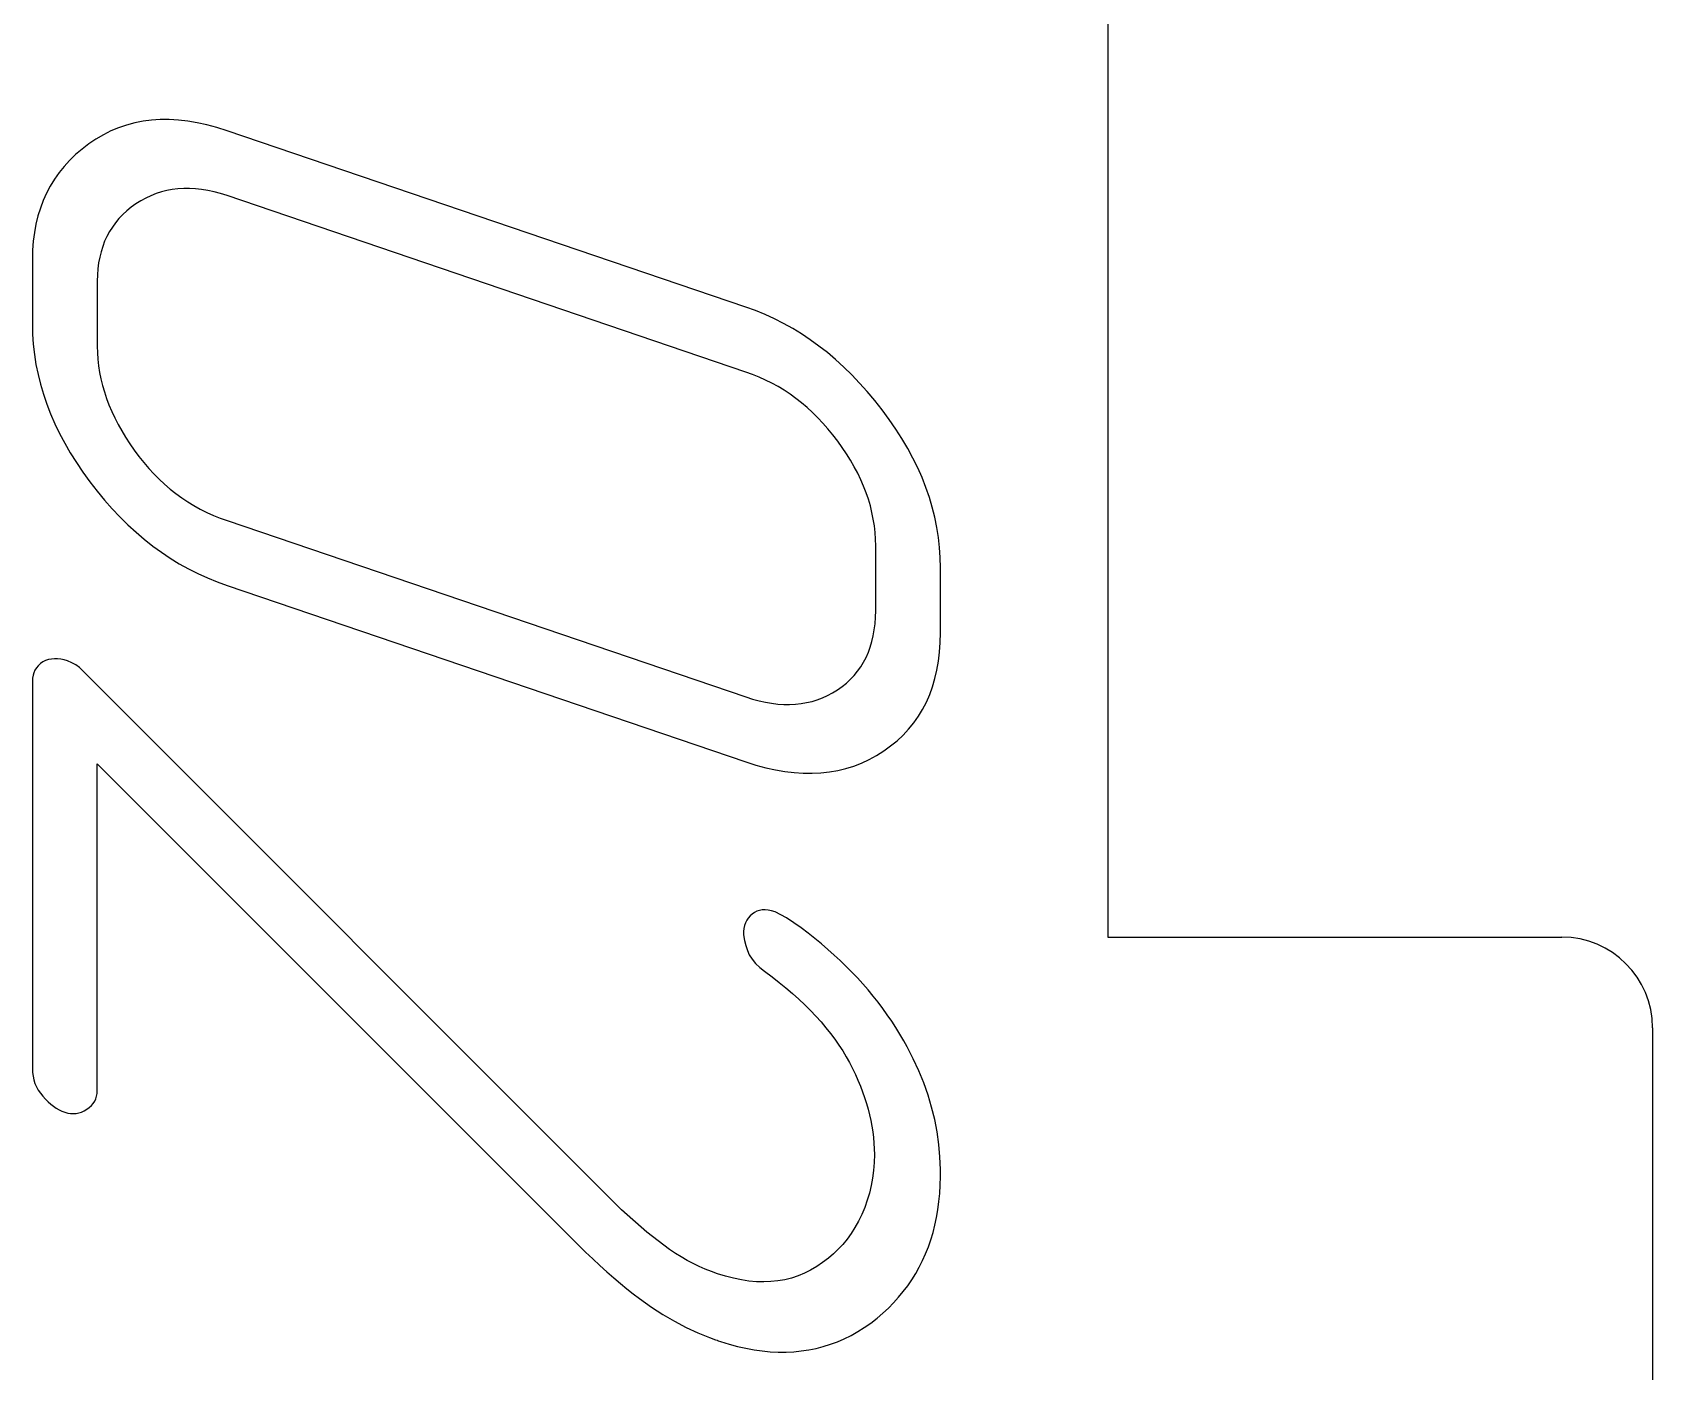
# Model space of a CAD drawing. Extents: x 10 to 1489, y -739 to -10.
# Drawn here: x 1461.16 to 1479, y -305.24 to -290.5 of the extents above; entities that cross this region are included whole.
import ezdxf

# ---------------------------------------------------------------- set-up
doc = ezdxf.new("R2010")
doc.units = 0

msp = doc.modelspace()

# ---------------------------------------------------------------- linework, layer by layer
at = {"layer": 'cut', "color": 0}
for p, q in [((1472.999856, -276.708906), (1472.999856, -300.458858)), ((1472.999856, -300.458858), (1477.999846, -300.458858)), ((1478.999844, -301.458856), (1478.999844, -339.45878))]:
    msp.add_line(p, q, dxfattribs=at)
msp.add_arc((1477.999846, -301.458856), 0.999998, 0, 90, dxfattribs=at)
at = {"layer": 'mark', "color": 0}
for p, q in [((1462.196022, -291.516488), (1462.10855, -291.546122)), ((1462.28567, -291.492755), (1462.196022, -291.516488)), ((1462.377494, -291.474923), (1462.28567, -291.492755)), ((1462.471495, -291.462992), (1462.377494, -291.474923)), ((1462.567673, -291.456961), (1462.471495, -291.462992)), ((1462.666026, -291.456832), (1462.567673, -291.456961)), ((1462.766556, -291.462603), (1462.666026, -291.456832)), ((1462.869262, -291.474275), (1462.766556, -291.462603)), ((1462.974145, -291.491847), (1462.869262, -291.474275)), ((1463.081204, -291.515321), (1462.974145, -291.491847)), ((1463.190439, -291.544695), (1463.081204, -291.515321)), ((1461.859192, -291.670427), (1461.780425, -291.723664)), ((1461.940135, -291.623091), (1461.859192, -291.670427)), ((1462.023254, -291.581656), (1461.940135, -291.623091)), ((1462.10855, -291.546122), (1462.023254, -291.581656)), ((1463.301851, -291.57997), (1463.190439, -291.544695)), ((1469.016125, -293.52193), (1463.301851, -291.57997)), ((1461.634778, -291.84185), (1461.569237, -291.905301)), ((1461.705174, -291.781304), (1461.634778, -291.84185)), ((1461.780425, -291.723664), (1461.705174, -291.781304)), ((1461.452719, -292.040921), (1461.401743, -292.113089)), ((1461.508551, -291.971658), (1461.452719, -292.040921)), ((1461.569237, -291.905301), (1461.508551, -291.971658)), ((1461.355621, -292.188163), (1461.314355, -292.266143)), ((1461.401743, -292.113089), (1461.355621, -292.188163)), ((1462.69955, -292.22628), (1462.638627, -292.237649)), ((1462.761673, -292.218696), (1462.69955, -292.22628)), ((1462.824996, -292.214896), (1462.761673, -292.218696)), ((1462.889519, -292.214881), (1462.824996, -292.214896)), ((1462.955242, -292.218649), (1462.889519, -292.214881)), ((1463.022164, -292.226202), (1462.955242, -292.218649)), ((1463.090286, -292.237539), (1463.022164, -292.226202)), ((1461.277943, -292.347029), (1461.246386, -292.43082)), ((1461.314355, -292.266143), (1461.277943, -292.347029)), ((1462.298281, -292.385326), (1462.246817, -292.422371)), ((1462.352006, -292.351252), (1462.298281, -292.385326)), ((1462.406931, -292.320963), (1462.352006, -292.351252)), ((1462.463055, -292.294458), (1462.406931, -292.320963)), ((1462.520379, -292.271737), (1462.463055, -292.294458)), ((1462.578903, -292.252801), (1462.520379, -292.271737)), ((1462.638627, -292.237649), (1462.578903, -292.252801)), ((1463.159608, -292.25266), (1463.090286, -292.237539)), ((1463.230129, -292.271565), (1463.159608, -292.25266)), ((1463.301851, -292.294254), (1463.230129, -292.271565)), ((1469.016125, -294.236215), (1463.301851, -292.294254)), ((1461.219684, -292.517517), (1461.197837, -292.60712)), ((1461.246386, -292.43082), (1461.219684, -292.517517)), ((1462.112344, -292.546472), (1462.074161, -292.59216)), ((1462.153848, -292.502944), (1462.112344, -292.546472)), ((1462.198672, -292.461577), (1462.153848, -292.502944)), ((1462.246817, -292.422371), (1462.198672, -292.461577)), ((1461.180845, -292.699628), (1461.168708, -292.795042)), ((1461.197837, -292.60712), (1461.180845, -292.699628)), ((1461.979532, -292.742189), (1461.95463, -292.796519)), ((1462.007755, -292.690018), (1461.979532, -292.742189)), ((1462.039298, -292.640009), (1462.007755, -292.690018)), ((1462.074161, -292.59216), (1462.039298, -292.640009)), ((1461.161425, -292.893362), (1461.158998, -292.994588)), ((1461.168708, -292.795042), (1461.161425, -292.893362)), ((1461.914786, -292.911663), (1461.899845, -292.972475)), ((1461.933048, -292.853011), (1461.914786, -292.911663)), ((1461.95463, -292.796519), (1461.933048, -292.853011)), ((1461.158998, -292.994588), (1461.158998, -293.708872)), ((1461.879923, -293.100583), (1461.874942, -293.167877)), ((1461.888224, -293.035449), (1461.879923, -293.100583)), ((1461.899845, -292.972475), (1461.888224, -293.035449)), ((1461.874942, -293.167877), (1461.873282, -293.237333)), ((1461.873282, -293.237333), (1461.873282, -293.951617)), ((1469.122431, -293.560485), (1469.016125, -293.52193)), ((1469.227062, -293.603326), (1469.122431, -293.560485)), ((1469.33002, -293.650453), (1469.227062, -293.603326)), ((1469.431303, -293.701865), (1469.33002, -293.650453)), ((1461.158998, -293.708872), (1461.161467, -293.820286)), ((1461.161467, -293.820286), (1461.168875, -293.931313)), ((1469.530912, -293.757564), (1469.431303, -293.701865)), ((1469.628847, -293.817548), (1469.530912, -293.757564)), ((1469.725108, -293.881819), (1469.628847, -293.817548)), ((1461.168875, -293.931313), (1461.181222, -294.041955)), ((1461.873282, -293.951617), (1461.874873, -294.023893)), ((1469.819695, -293.950375), (1469.725108, -293.881819)), ((1469.912608, -294.023218), (1469.819695, -293.950375)), ((1461.181222, -294.041955), (1461.198507, -294.15221)), ((1461.198507, -294.15221), (1461.220731, -294.262078)), ((1461.874873, -294.023893), (1461.879644, -294.096078)), ((1461.879644, -294.096078), (1461.887596, -294.168173)), ((1461.887596, -294.168173), (1461.898729, -294.240177)), ((1470.003846, -294.100346), (1469.912608, -294.023218)), ((1470.093411, -294.181761), (1470.003846, -294.100346)), ((1470.181301, -294.267461), (1470.093411, -294.181761)), ((1461.220731, -294.262078), (1461.247893, -294.371561)), ((1461.247893, -294.371561), (1461.279994, -294.480657)), ((1461.898729, -294.240177), (1461.913042, -294.31209)), ((1461.913042, -294.31209), (1461.930537, -294.383912)), ((1469.089548, -294.262796), (1469.016125, -294.236215)), ((1469.161605, -294.292178), (1469.089548, -294.262796)), ((1469.232294, -294.324359), (1469.161605, -294.292178)), ((1469.301616, -294.359341), (1469.232294, -294.324359)), ((1469.36957, -294.397124), (1469.301616, -294.359341)), ((1470.267518, -294.357447), (1470.181301, -294.267461)), ((1470.35206, -294.45172), (1470.267518, -294.357447)), ((1461.279994, -294.480657), (1461.317033, -294.589367)), ((1461.930537, -294.383912), (1461.951212, -294.455644)), ((1461.951212, -294.455644), (1461.975068, -294.527286)), ((1461.975068, -294.527286), (1462.002104, -294.598836)), ((1469.436158, -294.437706), (1469.36957, -294.397124)), ((1469.501378, -294.481089), (1469.436158, -294.437706)), ((1469.565231, -294.527271), (1469.501378, -294.481089)), ((1469.627717, -294.576254), (1469.565231, -294.527271)), ((1470.434928, -294.550278), (1470.35206, -294.45172)), ((1470.516122, -294.653122), (1470.434928, -294.550278)), ((1461.317033, -294.589367), (1461.359011, -294.697691)), ((1461.359011, -294.697691), (1461.405928, -294.805628)), ((1462.002104, -294.598836), (1462.032322, -294.670296)), ((1462.032322, -294.670296), (1462.06572, -294.741665)), ((1469.688836, -294.628038), (1469.627717, -294.576254)), ((1469.748587, -294.682621), (1469.688836, -294.628038)), ((1469.806972, -294.740005), (1469.748587, -294.682621)), ((1470.593968, -294.758344), (1470.516122, -294.653122)), ((1461.405928, -294.805628), (1461.457784, -294.913179)), ((1462.06572, -294.741665), (1462.1023, -294.812943)), ((1462.1023, -294.812943), (1462.14206, -294.884131)), ((1462.14206, -294.884131), (1462.185, -294.955228)), ((1469.863989, -294.800188), (1469.806972, -294.740005)), ((1469.919639, -294.863173), (1469.863989, -294.800188)), ((1469.973922, -294.928957), (1469.919639, -294.863173)), ((1470.666791, -294.864036), (1470.593968, -294.758344)), ((1470.734593, -294.970197), (1470.666791, -294.864036)), ((1461.457784, -294.913179), (1461.514578, -295.020344)), ((1461.514578, -295.020344), (1461.57631, -295.127123)), ((1462.185, -294.955228), (1462.231122, -295.026235)), ((1462.231122, -295.026235), (1462.280424, -295.09715)), ((1470.026837, -294.997541), (1469.973922, -294.928957)), ((1470.077437, -295.067655), (1470.026837, -294.997541)), ((1470.124772, -295.138026), (1470.077437, -295.067655)), ((1470.797372, -295.076828), (1470.734593, -294.970197)), ((1470.855128, -295.183928), (1470.797372, -295.076828)), ((1461.57631, -295.127123), (1461.642981, -295.233515)), ((1461.642981, -295.233515), (1461.714591, -295.339521)), ((1462.280424, -295.09715), (1462.332126, -295.166621)), ((1462.332126, -295.166621), (1462.385446, -295.233293)), ((1462.385446, -295.233293), (1462.440385, -295.297166)), ((1470.168843, -295.208654), (1470.124772, -295.138026)), ((1470.209649, -295.27954), (1470.168843, -295.208654)), ((1470.907862, -295.291497), (1470.855128, -295.183928)), ((1461.714591, -295.339521), (1461.79114, -295.445141)), ((1462.440385, -295.297166), (1462.496942, -295.358241)), ((1462.496942, -295.358241), (1462.555117, -295.416516)), ((1462.555117, -295.416516), (1462.61491, -295.471993)), ((1470.247191, -295.350684), (1470.209649, -295.27954)), ((1470.281469, -295.422086), (1470.247191, -295.350684)), ((1470.312481, -295.493745), (1470.281469, -295.422086)), ((1470.955574, -295.399537), (1470.907862, -295.291497)), ((1470.998264, -295.508045), (1470.955574, -295.399537)), ((1461.79114, -295.445141), (1461.87112, -295.548439)), ((1461.87112, -295.548439), (1461.953025, -295.647481)), ((1462.61491, -295.471993), (1462.676322, -295.52467)), ((1462.676322, -295.52467), (1462.739352, -295.574549)), ((1462.739352, -295.574549), (1462.804, -295.621629)), ((1462.804, -295.621629), (1462.870267, -295.66591)), ((1470.34023, -295.565662), (1470.312481, -295.493745)), ((1470.364713, -295.637837), (1470.34023, -295.565662)), ((1471.035931, -295.617024), (1470.998264, -295.508045)), ((1471.068576, -295.726471), (1471.035931, -295.617024)), ((1461.953025, -295.647481), (1462.036856, -295.742265)), ((1462.036856, -295.742265), (1462.122612, -295.832794)), ((1462.870267, -295.66591), (1462.938152, -295.707392)), ((1462.938152, -295.707392), (1463.007655, -295.746075)), ((1463.007655, -295.746075), (1463.078776, -295.781959)), ((1463.078776, -295.781959), (1463.151516, -295.815044)), ((1470.385933, -295.710269), (1470.364713, -295.637837)), ((1470.403887, -295.782959), (1470.385933, -295.710269)), ((1470.418578, -295.855906), (1470.403887, -295.782959)), ((1471.096199, -295.836389), (1471.068576, -295.726471)), ((1462.122612, -295.832794), (1462.210293, -295.919065)), ((1462.210293, -295.919065), (1462.2999, -296.001079)), ((1463.151516, -295.815044), (1463.225874, -295.845331)), ((1463.225874, -295.845331), (1463.301851, -295.872819)), ((1463.301851, -295.872819), (1469.016125, -297.814779)), ((1470.430003, -295.929112), (1470.418578, -295.855906)), ((1470.438165, -296.002575), (1470.430003, -295.929112)), ((1471.118799, -295.946776), (1471.096199, -295.836389)), ((1471.136378, -296.057632), (1471.118799, -295.946776)), ((1462.2999, -296.001079), (1462.391431, -296.078837)), ((1462.391431, -296.078837), (1462.484888, -296.152338)), ((1462.484888, -296.152338), (1462.58027, -296.221582)), ((1470.443061, -296.076295), (1470.438165, -296.002575)), ((1470.444694, -296.150273), (1470.443061, -296.076295)), ((1470.444694, -296.864558), (1470.444694, -296.150273)), ((1471.148933, -296.168958), (1471.136378, -296.057632)), ((1462.58027, -296.221582), (1462.677577, -296.28657)), ((1462.677577, -296.28657), (1462.77681, -296.347301)), ((1471.156467, -296.280753), (1471.148933, -296.168958)), ((1471.158978, -296.393018), (1471.156467, -296.280753)), ((1462.77681, -296.347301), (1462.877968, -296.403775)), ((1462.877968, -296.403775), (1462.981051, -296.455992)), ((1462.981051, -296.455992), (1463.086059, -296.503952)), ((1463.086059, -296.503952), (1463.192992, -296.547656)), ((1471.158978, -297.107303), (1471.158978, -296.393018)), ((1463.192992, -296.547656), (1463.301851, -296.587103)), ((1463.301851, -296.587103), (1469.016125, -298.529063)), ((1470.443047, -296.937436), (1470.444694, -296.864558)), ((1470.429878, -297.075818), (1470.438109, -297.007856)), ((1470.438109, -297.007856), (1470.443047, -296.937436)), ((1470.38543, -297.264956), (1470.403539, -297.204368)), ((1470.403539, -297.204368), (1470.418354, -297.141322)), ((1470.418354, -297.141322), (1470.429878, -297.075818)), ((1471.149212, -297.319832), (1471.156537, -297.215346)), ((1471.156537, -297.215346), (1471.158978, -297.107303)), ((1461.335616, -297.403724), (1461.303947, -297.413285)), ((1461.368177, -297.397591), (1461.335616, -297.403724)), ((1461.401631, -297.394886), (1461.368177, -297.397591)), ((1461.435978, -297.39561), (1461.401631, -297.394886)), ((1461.471218, -297.399762), (1461.435978, -297.39561)), ((1461.507351, -297.407342), (1461.471218, -297.399762)), ((1470.311351, -297.431973), (1470.339337, -297.378759)), ((1470.339337, -297.378759), (1470.36403, -297.323086)), ((1470.36403, -297.323086), (1470.38543, -297.264956)), ((1471.137005, -297.420762), (1471.149212, -297.319832)), ((1461.166134, -297.576024), (1461.160782, -297.606011)), ((1461.175054, -297.547473), (1461.166134, -297.576024)), ((1461.187541, -297.52036), (1461.175054, -297.547473)), ((1461.203597, -297.494683), (1461.187541, -297.52036)), ((1461.223221, -297.470444), (1461.203597, -297.494683)), ((1461.246412, -297.447641), (1461.223221, -297.470444)), ((1461.273172, -297.426275), (1461.246412, -297.447641)), ((1461.303947, -297.413285), (1461.273172, -297.426275)), ((1461.544377, -297.418351), (1461.507351, -297.407342)), ((1461.592584, -297.437882), (1461.544377, -297.418351)), ((1461.637206, -297.462436), (1461.592584, -297.437882)), ((1461.678242, -297.492012), (1461.637206, -297.462436)), ((1461.715693, -297.52661), (1461.678242, -297.492012)), ((1467.64682, -303.463652), (1461.715693, -297.52661)), ((1470.166485, -297.62025), (1470.207641, -297.576868)), ((1470.207641, -297.576868), (1470.245503, -297.531028)), ((1470.245503, -297.531028), (1470.280073, -297.482729)), ((1470.280073, -297.482729), (1470.311351, -297.431973)), ((1471.097943, -297.611951), (1471.119916, -297.518135)), ((1471.119916, -297.518135), (1471.137005, -297.420762)), ((1461.160782, -297.606011), (1461.158998, -297.637436)), ((1461.158998, -297.637436), (1461.158998, -301.908856)), ((1469.969946, -297.768565), (1470.023266, -297.73565)), ((1470.023266, -297.73565), (1470.074298, -297.699641)), ((1470.074298, -297.699641), (1470.122038, -297.661175)), ((1470.122038, -297.661175), (1470.166485, -297.62025)), ((1471.039349, -297.788914), (1471.071087, -297.702211)), ((1471.071087, -297.702211), (1471.097943, -297.611951)), ((1469.016125, -297.814779), (1469.088697, -297.837803)), ((1469.088697, -297.837803), (1469.159986, -297.857097)), ((1469.159986, -297.857097), (1469.229992, -297.872662)), ((1469.229992, -297.872662), (1469.298714, -297.884498)), ((1469.298714, -297.884498), (1469.366152, -297.892605)), ((1469.366152, -297.892605), (1469.432307, -297.896983)), ((1469.432307, -297.896983), (1469.497179, -297.897631)), ((1469.497179, -297.897631), (1469.560767, -297.89455)), ((1469.560767, -297.89455), (1469.623071, -297.88774)), ((1469.623071, -297.88774), (1469.684092, -297.8772)), ((1469.684092, -297.8772), (1469.74383, -297.862932)), ((1469.74383, -297.862932), (1469.802284, -297.844934)), ((1469.802284, -297.844934), (1469.859455, -297.823207)), ((1469.859455, -297.823207), (1469.915342, -297.79775)), ((1469.915342, -297.79775), (1469.969946, -297.768565)), ((1470.961224, -297.951651), (1471.002728, -297.872061)), ((1471.002728, -297.872061), (1471.039349, -297.788914)), ((1470.807416, -298.169082), (1470.863568, -298.100162)), ((1470.863568, -298.100162), (1470.914838, -298.027685)), ((1470.914838, -298.027685), (1470.961224, -297.951651)), ((1470.609663, -298.354503), (1470.680463, -298.296253)), ((1470.680463, -298.296253), (1470.746381, -298.234446)), ((1470.746381, -298.234446), (1470.807416, -298.169082)), ((1470.373544, -298.503673), (1470.454808, -298.459274)), ((1470.454808, -298.459274), (1470.533979, -298.409197)), ((1470.533979, -298.409197), (1470.609663, -298.354503)), ((1461.873282, -302.151601), (1461.873282, -298.551608)), ((1461.873282, -298.551608), (1467.247713, -303.928048)), ((1469.016125, -298.529063), (1469.126686, -298.564157)), ((1469.126686, -298.564157), (1469.235154, -298.593572)), ((1469.235154, -298.593572), (1469.341529, -298.617309)), ((1469.341529, -298.617309), (1469.445812, -298.635369)), ((1469.445812, -298.635369), (1469.548002, -298.64775)), ((1469.548002, -298.64775), (1469.648099, -298.654454)), ((1469.648099, -298.654454), (1469.746104, -298.655479)), ((1469.746104, -298.655479), (1469.842016, -298.650826)), ((1469.842016, -298.650826), (1469.935836, -298.640496)), ((1469.935836, -298.640496), (1470.027563, -298.624487)), ((1470.027563, -298.624487), (1470.117197, -298.602801)), ((1470.117197, -298.602801), (1470.204739, -298.575436)), ((1470.204739, -298.575436), (1470.290188, -298.542393)), ((1470.290188, -298.542393), (1470.373544, -298.503673)), ((1469.041606, -300.249097), (1469.02509, -300.274234)), ((1469.061125, -300.226208), (1469.041606, -300.249097)), ((1469.083647, -300.205567), (1469.061125, -300.226208)), ((1469.108618, -300.188101), (1469.083647, -300.205567)), ((1469.135482, -300.174738), (1469.108618, -300.188101)), ((1469.16424, -300.165479), (1469.135482, -300.174738)), ((1469.194891, -300.160324), (1469.16424, -300.165479)), ((1469.227437, -300.159271), (1469.194891, -300.160324)), ((1469.261877, -300.162322), (1469.227437, -300.159271)), ((1469.29821, -300.169476), (1469.261877, -300.162322)), ((1469.336437, -300.180734), (1469.29821, -300.169476)), ((1469.464562, -300.245689), (1469.336437, -300.180734)), ((1469.545032, -300.301903), (1469.464562, -300.245689)), ((1468.989055, -300.397259), (1468.987554, -300.433635)), ((1468.987554, -300.433635), (1468.999544, -300.495752)), ((1468.99356, -300.363131), (1468.989055, -300.397259)), ((1469.001067, -300.331251), (1468.99356, -300.363131)), ((1469.011577, -300.301618), (1469.001067, -300.331251)), ((1469.02509, -300.274234), (1469.011577, -300.301618)), ((1469.623594, -300.358943), (1469.545032, -300.301903)), ((1469.700249, -300.41681), (1469.623594, -300.358943)), ((1469.774995, -300.475504), (1469.700249, -300.41681)), ((1468.999544, -300.495752), (1469.014199, -300.553417)), ((1469.014199, -300.553417), (1469.03152, -300.606633)), ((1469.03152, -300.606633), (1469.051504, -300.655398)), ((1469.847834, -300.535025), (1469.774995, -300.475504)), ((1469.918765, -300.595373), (1469.847834, -300.535025)), ((1469.987788, -300.656548), (1469.918765, -300.595373)), ((1469.051504, -300.655398), (1469.083515, -300.703312)), ((1469.083515, -300.703312), (1469.122626, -300.749176)), ((1469.122626, -300.749176), (1469.168838, -300.792989)), ((1469.168838, -300.792989), (1469.222151, -300.834751)), ((1470.054903, -300.71855), (1469.987788, -300.656548)), ((1470.12011, -300.781379), (1470.054903, -300.71855)), ((1470.183409, -300.845035), (1470.12011, -300.781379)), ((1469.222151, -300.834751), (1469.303256, -300.895983)), ((1469.303256, -300.895983), (1469.381334, -300.957442)), ((1469.381334, -300.957442), (1469.456387, -301.019129)), ((1470.244801, -300.909517), (1470.183409, -300.845035)), ((1470.304284, -300.974827), (1470.244801, -300.909517)), ((1470.36186, -301.040963), (1470.304284, -300.974827)), ((1469.456387, -301.019129), (1469.528415, -301.081042)), ((1469.528415, -301.081042), (1469.597417, -301.143183)), ((1469.597417, -301.143183), (1469.663393, -301.205551)), ((1470.417528, -301.107926), (1470.36186, -301.040963)), ((1470.471287, -301.175717), (1470.417528, -301.107926)), ((1469.663393, -301.205551), (1469.726344, -301.268146)), ((1469.726344, -301.268146), (1469.786269, -301.330969)), ((1469.786269, -301.330969), (1469.843168, -301.394018)), ((1470.523139, -301.244334), (1470.471287, -301.175717)), ((1470.573083, -301.313778), (1470.523139, -301.244334)), ((1470.62112, -301.384049), (1470.573083, -301.313778)), ((1469.843168, -301.394018), (1469.897042, -301.457295)), ((1469.897042, -301.457295), (1469.94789, -301.520798)), ((1470.667248, -301.455147), (1470.62112, -301.384049)), ((1470.711468, -301.527072), (1470.667248, -301.455147)), ((1469.94789, -301.520798), (1469.995713, -301.584529)), ((1469.995713, -301.584529), (1470.04051, -301.648487)), ((1470.04051, -301.648487), (1470.082282, -301.712672)), ((1470.753781, -301.599824), (1470.711468, -301.527072)), ((1470.773554, -301.635156), (1470.753781, -301.599824)), ((1470.791548, -301.667885), (1470.773554, -301.635156)), ((1470.859223, -301.799299), (1470.791548, -301.667885)), ((1470.082282, -301.712672), (1470.121027, -301.777085)), ((1470.121027, -301.777085), (1470.156748, -301.841724)), ((1470.156748, -301.841724), (1470.189886, -301.906379)), ((1470.920015, -301.931514), (1470.859223, -301.799299)), ((1461.158998, -301.908856), (1461.160784, -301.951092)), ((1461.160784, -301.951092), (1461.166141, -301.992086)), ((1461.166141, -301.992086), (1461.175069, -302.031839)), ((1461.175069, -302.031839), (1461.187569, -302.070351)), ((1470.189886, -301.906379), (1470.220887, -301.970836)), ((1470.220887, -301.970836), (1470.249749, -302.035098)), ((1470.249749, -302.035098), (1470.276474, -302.099162)), ((1470.973925, -302.064529), (1470.920015, -301.931514)), ((1461.187569, -302.070351), (1461.203641, -302.107621)), ((1461.203641, -302.107621), (1461.223284, -302.143649)), ((1461.223284, -302.143649), (1461.246498, -302.178435)), ((1461.246498, -302.178435), (1461.273283, -302.21198)), ((1461.273283, -302.21198), (1461.302078, -302.24353)), ((1461.857211, -302.240558), (1461.866139, -302.212566)), ((1461.866139, -302.212566), (1461.871497, -302.182913)), ((1461.871497, -302.182913), (1461.873282, -302.151601)), ((1470.276474, -302.099162), (1470.301061, -302.163031)), ((1470.301061, -302.163031), (1470.323509, -302.226702)), ((1471.020953, -302.198345), (1470.973925, -302.064529)), ((1471.061099, -302.332961), (1471.020953, -302.198345)), ((1461.302078, -302.24353), (1461.331319, -302.272331)), ((1461.331319, -302.272331), (1461.361006, -302.298384)), ((1461.361006, -302.298384), (1461.39114, -302.321689)), ((1461.39114, -302.321689), (1461.421721, -302.342246)), ((1461.421721, -302.342246), (1461.452747, -302.360054)), ((1461.452747, -302.360054), (1461.48422, -302.375114)), ((1461.48422, -302.375114), (1461.51614, -302.387426)), ((1461.51614, -302.387426), (1461.54806, -302.396475)), ((1461.54806, -302.396475), (1461.579533, -302.401802)), ((1461.579533, -302.401802), (1461.61056, -302.403408)), ((1461.61056, -302.403408), (1461.64114, -302.401293)), ((1461.64114, -302.401293), (1461.671274, -302.395456)), ((1461.671274, -302.395456), (1461.700961, -302.385898)), ((1461.700961, -302.385898), (1461.730202, -302.372619)), ((1461.730202, -302.372619), (1461.758997, -302.355618)), ((1461.758997, -302.355618), (1461.785782, -302.335926)), ((1461.785782, -302.335926), (1461.808997, -302.314575)), ((1461.808997, -302.314575), (1461.828639, -302.291563)), ((1461.828639, -302.291563), (1461.844711, -302.266891)), ((1461.844711, -302.266891), (1461.857211, -302.240558)), ((1470.323509, -302.226702), (1470.34382, -302.290177)), ((1470.34382, -302.290177), (1470.361993, -302.353455)), ((1470.361993, -302.353455), (1470.378028, -302.416537)), ((1471.094362, -302.468378), (1471.061099, -302.332961)), ((1470.378028, -302.416537), (1470.391924, -302.479422)), ((1470.391924, -302.479422), (1470.403683, -302.54211)), ((1470.403683, -302.54211), (1470.413304, -302.604602)), ((1471.120744, -302.604595), (1471.094362, -302.468378)), ((1470.413304, -302.604602), (1470.420787, -302.666898)), ((1470.420787, -302.666898), (1470.426132, -302.728996)), ((1470.426132, -302.728996), (1470.429339, -302.790898)), ((1471.140243, -302.741613), (1471.120744, -302.604595)), ((1471.15286, -302.879431), (1471.140243, -302.741613)), ((1470.430408, -302.852604), (1470.428233, -302.941038)), ((1470.429339, -302.790898), (1470.430408, -302.852604)), ((1471.158596, -303.01805), (1471.15286, -302.879431)), ((1470.410837, -303.112801), (1470.395614, -303.19613)), ((1470.42171, -303.027771), (1470.410837, -303.112801)), ((1470.428233, -302.941038), (1470.42171, -303.027771)), ((1471.156246, -303.190346), (1471.158807, -303.096243)), ((1471.158954, -303.052829), (1471.158596, -303.01805)), ((1471.158807, -303.096243), (1471.158967, -303.072407)), ((1471.158976, -303.061532), (1471.158954, -303.052829)), ((1471.158967, -303.072407), (1471.158976, -303.061532)), ((1470.376043, -303.277756), (1470.352123, -303.357681)), ((1470.395614, -303.19613), (1470.376043, -303.277756)), ((1471.141902, -303.372594), (1471.150611, -303.282463)), ((1471.150611, -303.282463), (1471.156246, -303.190346)), ((1467.925167, -303.708294), (1467.64682, -303.463652)), ((1470.323853, -303.435903), (1470.291234, -303.512424)), ((1470.352123, -303.357681), (1470.323853, -303.435903)), ((1471.115263, -303.546896), (1471.130119, -303.460738)), ((1471.130119, -303.460738), (1471.141902, -303.372594)), ((1470.255046, -303.586168), (1470.216067, -303.656062)), ((1470.291234, -303.512424), (1470.255046, -303.586168)), ((1471.076329, -303.713253), (1471.097333, -303.631068)), ((1471.097333, -303.631068), (1471.115263, -303.546896)), ((1468.175055, -303.900369), (1467.925167, -303.708294)), ((1470.129739, -303.784298), (1470.08239, -303.842641)), ((1470.174298, -303.722105), (1470.129739, -303.784298)), ((1470.216067, -303.656062), (1470.174298, -303.722105)), ((1471.025101, -303.871665), (1471.052252, -303.793452)), ((1471.052252, -303.793452), (1471.076329, -303.713253)), ((1467.247713, -303.928048), (1467.328468, -304.00367)), ((1467.328468, -304.00367), (1467.407467, -304.075932)), ((1468.239508, -303.942354), (1468.175055, -303.900369)), ((1468.304408, -303.981814), (1468.239508, -303.942354)), ((1468.369754, -304.018749), (1468.304408, -303.981814)), ((1469.923601, -303.994566), (1469.860292, -304.043979)), ((1469.979321, -303.947774), (1469.923601, -303.994566)), ((1470.03225, -303.897133), (1469.979321, -303.947774)), ((1470.08239, -303.842641), (1470.03225, -303.897133)), ((1470.961577, -304.022131), (1470.994876, -303.947891)), ((1470.994876, -303.947891), (1471.025101, -303.871665)), ((1467.407467, -304.075932), (1467.484708, -304.144835)), ((1467.484708, -304.144835), (1467.560193, -304.210378)), ((1468.435546, -304.053159), (1468.369754, -304.018749)), ((1468.501785, -304.085044), (1468.435546, -304.053159)), ((1468.56847, -304.114403), (1468.501785, -304.085044)), ((1468.635601, -304.141238), (1468.56847, -304.114403)), ((1468.703179, -304.165547), (1468.635601, -304.141238)), ((1468.792423, -304.193588), (1468.703179, -304.165547)), ((1469.659992, -304.161236), (1469.589768, -304.189995)), ((1469.728488, -304.127314), (1469.659992, -304.161236)), ((1469.795255, -304.088228), (1469.728488, -304.127314)), ((1469.860292, -304.043979), (1469.795255, -304.088228)), ((1470.843239, -304.232932), (1470.885759, -304.164651)), ((1470.885759, -304.164651), (1470.925205, -304.094384)), ((1470.925205, -304.094384), (1470.961577, -304.022131)), ((1467.560193, -304.210378), (1467.63392, -304.272561)), ((1467.63392, -304.272561), (1467.705891, -304.331385)), ((1467.705891, -304.331385), (1467.776105, -304.386849)), ((1468.879938, -304.216464), (1468.792423, -304.193588)), ((1468.965725, -304.234178), (1468.879938, -304.216464)), ((1469.049782, -304.246727), (1468.965725, -304.234178)), ((1469.13211, -304.254113), (1469.049782, -304.246727)), ((1469.212708, -304.256336), (1469.13211, -304.254113)), ((1469.291578, -304.253395), (1469.212708, -304.256336)), ((1469.368719, -304.24529), (1469.291578, -304.253395)), ((1469.444131, -304.232022), (1469.368719, -304.24529)), ((1469.517814, -304.21359), (1469.444131, -304.232022)), ((1469.589768, -304.189995), (1469.517814, -304.21359)), ((1470.697238, -304.425856), (1470.748979, -304.363534)), ((1470.748979, -304.363534), (1470.797646, -304.299226)), ((1470.797646, -304.299226), (1470.843239, -304.232932)), ((1467.776105, -304.386849), (1467.844563, -304.438953)), ((1467.844563, -304.438953), (1467.911263, -304.487698)), ((1467.911263, -304.487698), (1467.976207, -304.533083)), ((1467.976207, -304.533083), (1468.039505, -304.575195)), ((1470.584535, -304.54454), (1470.642423, -304.486191)), ((1470.642423, -304.486191), (1470.697238, -304.425856)), ((1468.039505, -304.575195), (1468.102609, -304.615162)), ((1468.102609, -304.615162), (1468.229574, -304.689702)), ((1468.229574, -304.689702), (1468.357546, -304.75705)), ((1470.319187, -304.75822), (1470.389989, -304.708814)), ((1470.389989, -304.708814), (1470.459537, -304.655279)), ((1470.459537, -304.655279), (1470.523573, -304.600902)), ((1470.523573, -304.600902), (1470.584535, -304.54454)), ((1468.357546, -304.75705), (1468.486528, -304.817206)), ((1468.486528, -304.817206), (1468.616517, -304.87017)), ((1468.616517, -304.87017), (1468.68189, -304.893955)), ((1468.68189, -304.893955), (1468.698273, -304.89962)), ((1468.698273, -304.89962), (1468.702371, -304.901019)), ((1470.02343, -304.914534), (1470.099251, -304.881651)), ((1470.099251, -304.881651), (1470.173818, -304.844638)), ((1470.173818, -304.844638), (1470.247129, -304.803494)), ((1470.247129, -304.803494), (1470.319187, -304.75822)), ((1468.702371, -304.901019), (1468.70573, -304.90216)), ((1468.70573, -304.90216), (1468.711707, -304.904179)), ((1468.711707, -304.904179), (1468.735563, -304.912094)), ((1468.735563, -304.912094), (1468.830203, -304.941171)), ((1468.830203, -304.941171), (1468.923588, -304.966118)), ((1468.923588, -304.966118), (1469.015719, -304.986934)), ((1469.015719, -304.986934), (1469.106595, -305.003619)), ((1469.106595, -305.003619), (1469.196217, -305.016174)), ((1469.196217, -305.016174), (1469.284584, -305.024598)), ((1469.284584, -305.024598), (1469.371696, -305.028891)), ((1469.371696, -305.028891), (1469.457554, -305.029054)), ((1469.457554, -305.029054), (1469.542157, -305.025086)), ((1469.542157, -305.025086), (1469.625506, -305.016987)), ((1469.625506, -305.016987), (1469.7076, -305.004758)), ((1469.7076, -305.004758), (1469.788439, -304.988398)), ((1469.788439, -304.988398), (1469.868024, -304.967907)), ((1469.868024, -304.967907), (1469.946354, -304.943286)), ((1469.946354, -304.943286), (1470.02343, -304.914534))]:
    msp.add_line(p, q, dxfattribs=at)

doc.saveas('drawing.dxf')
